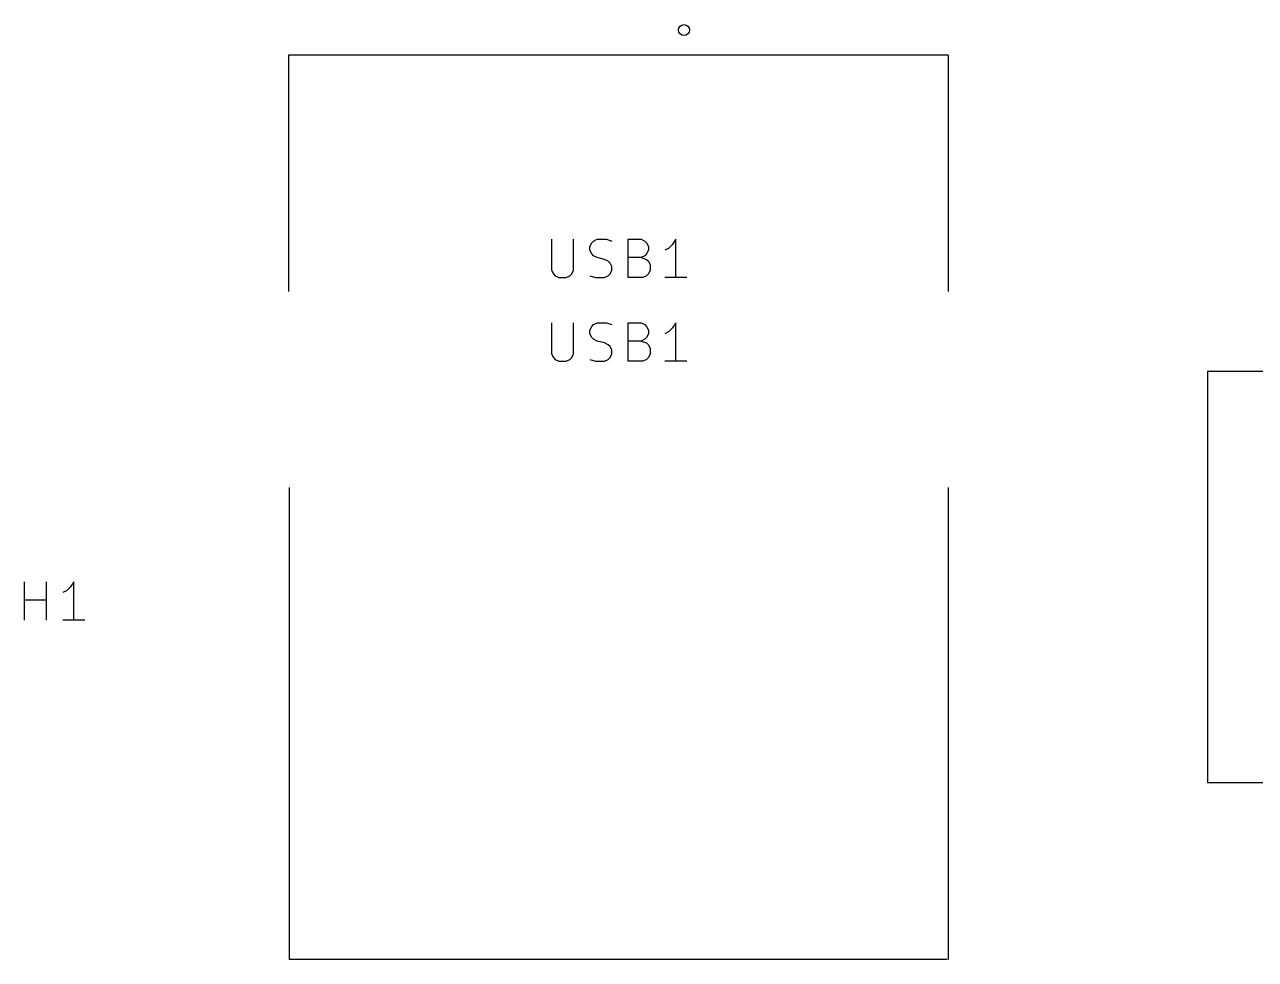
# Model space of a CAD drawing. Header units: millimetres. Extents: x 117.8 to 177.7, y -137.1 to -65.9.
# Drawn here: x 123.17 to 145.62, y -137.07 to -120.03 of the extents above; entities that cross this region are included whole.
import ezdxf

# ---------------------------------------------------------------- set-up
doc = ezdxf.new("R2010")
doc.units = ezdxf.units.MM
doc.layers.add('Component Marking Layer', color=9, linetype='CONTINUOUS', true_color=0xafafaf)
doc.layers.add('Top Silkscreen Layer', color=41, linetype='CONTINUOUS', true_color=0xf2eda1)

msp = doc.modelspace()

# ---------------------------------------------------------------- linework, layer by layer
at = {"layer": 'Component Marking Layer', "linetype": 'CONTINUOUS'}
for p, q in [((132.783333, -123.939733), (132.783333, -124.5064)), ((133.183333, -124.5064), (133.183333, -123.939733)), ((133.55, -123.973066), (133.616666, -123.939733)), ((133.616666, -123.939733), (133.783333, -123.939733)), ((133.783333, -123.939733), (133.883333, -123.973066)), ((134.183333, -124.639733), (134.183333, -123.939733)), ((134.183333, -123.939733), (134.416667, -123.939733)), ((134.416667, -123.939733), (134.483333, -123.973066)), ((135.05, -123.939733), (134.983333, -124.039733)), ((135.05, -124.639733), (135.05, -123.939733)), ((133.483333, -124.073066), (133.516666, -124.0064)), ((133.483333, -124.139733), (133.483333, -124.073066)), ((133.516666, -124.2064), (133.483333, -124.139733)), ((133.516666, -124.0064), (133.55, -123.973066)), ((134.483333, -123.973066), (134.516667, -124.0064)), ((134.516667, -124.0064), (134.55, -124.073066)), ((134.55, -124.139733), (134.516667, -124.2064)), ((134.55, -124.073066), (134.55, -124.139733)), ((134.916667, -124.1064), (134.85, -124.139733)), ((134.983333, -124.039733), (134.916667, -124.1064)), ((133.55, -124.239733), (133.516666, -124.2064)), ((133.616666, -124.273066), (133.55, -124.239733)), ((133.75, -124.3064), (133.616666, -124.273066)), ((133.816666, -124.339733), (133.75, -124.3064)), ((133.85, -124.373066), (133.816666, -124.339733)), ((133.883333, -124.439733), (133.85, -124.373066)), ((134.416667, -124.273066), (134.183333, -124.273066)), ((134.483333, -124.239733), (134.416667, -124.273066)), ((134.416667, -124.273066), (134.516667, -124.3064)), ((134.516667, -124.2064), (134.483333, -124.239733)), ((134.516667, -124.3064), (134.55, -124.339733)), ((134.55, -124.339733), (134.583333, -124.4064)), ((134.583333, -124.4064), (134.583333, -124.5064)), ((132.783333, -124.5064), (132.816667, -124.573066)), ((132.816667, -124.573066), (132.85, -124.6064)), ((132.85, -124.6064), (132.916667, -124.639733)), ((133.05, -124.639733), (133.116667, -124.6064)), ((133.116667, -124.6064), (133.15, -124.573066)), ((133.15, -124.573066), (133.183333, -124.5064)), ((133.483333, -124.6064), (133.583333, -124.639733)), ((133.75, -124.639733), (133.816666, -124.6064)), ((133.816666, -124.6064), (133.85, -124.573066)), ((133.85, -124.573066), (133.883333, -124.5064)), ((133.883333, -124.5064), (133.883333, -124.439733)), ((134.516667, -124.6064), (134.45, -124.639733)), ((134.55, -124.573066), (134.516667, -124.6064)), ((134.583333, -124.5064), (134.55, -124.573066)), ((132.916667, -124.639733), (133.05, -124.639733)), ((133.583333, -124.639733), (133.75, -124.639733)), ((134.45, -124.639733), (134.183333, -124.639733)), ((135.25, -124.639733), (134.85, -124.639733)), ((123.167668, -130.885964), (123.167668, -130.185964)), ((123.567668, -130.885964), (123.567668, -130.185964)), ((124.067668, -130.185964), (124.001001, -130.285964)), ((124.067668, -130.885964), (124.067668, -130.185964)), ((123.934335, -130.352631), (123.867668, -130.385964)), ((124.001001, -130.285964), (123.934335, -130.352631)), ((123.167668, -130.519297), (123.567668, -130.519297)), ((124.267668, -130.885964), (123.867668, -130.885964))]:
    msp.add_line(p, q, dxfattribs=at)
at = {"layer": 'Top Silkscreen Layer', "linetype": 'CONTINUOUS'}
for p, q in [((127.98, -120.585), (127.98, -124.895)), ((140.02, -120.585), (127.98, -120.585)), ((140.02, -120.585), (140.02, -124.895)), ((132.783333, -125.463639), (132.783333, -126.030306)), ((133.183333, -126.030306), (133.183333, -125.463639)), ((133.483333, -125.596972), (133.516666, -125.530306)), ((133.516666, -125.530306), (133.55, -125.496972)), ((133.55, -125.496972), (133.616666, -125.463639)), ((133.616666, -125.463639), (133.783333, -125.463639)), ((133.783333, -125.463639), (133.883333, -125.496972)), ((134.183333, -126.163639), (134.183333, -125.463639)), ((134.183333, -125.463639), (134.416667, -125.463639)), ((134.416667, -125.463639), (134.483333, -125.496972)), ((134.483333, -125.496972), (134.516667, -125.530306)), ((134.516667, -125.530306), (134.55, -125.596972)), ((135.05, -125.463639), (134.983333, -125.563639)), ((135.05, -126.163639), (135.05, -125.463639)), ((133.483333, -125.663639), (133.483333, -125.596972)), ((133.516666, -125.730306), (133.483333, -125.663639)), ((133.55, -125.763639), (133.516666, -125.730306)), ((134.516667, -125.730306), (134.483333, -125.763639)), ((134.55, -125.663639), (134.516667, -125.730306)), ((134.55, -125.596972), (134.55, -125.663639)), ((134.916667, -125.630306), (134.85, -125.663639)), ((134.983333, -125.563639), (134.916667, -125.630306)), ((133.616666, -125.796972), (133.55, -125.763639)), ((133.75, -125.830306), (133.616666, -125.796972)), ((133.816666, -125.863639), (133.75, -125.830306)), ((133.85, -125.896972), (133.816666, -125.863639)), ((133.883333, -125.963639), (133.85, -125.896972)), ((133.883333, -126.030306), (133.883333, -125.963639)), ((134.416667, -125.796972), (134.183333, -125.796972)), ((134.483333, -125.763639), (134.416667, -125.796972)), ((134.416667, -125.796972), (134.516667, -125.830306)), ((134.516667, -125.830306), (134.55, -125.863639)), ((134.55, -125.863639), (134.583333, -125.930306)), ((134.583333, -125.930306), (134.583333, -126.030306)), ((132.783333, -126.030306), (132.816667, -126.096972)), ((132.816667, -126.096972), (132.85, -126.130306)), ((132.85, -126.130306), (132.916667, -126.163639)), ((132.916667, -126.163639), (133.05, -126.163639)), ((133.05, -126.163639), (133.116667, -126.130306)), ((133.116667, -126.130306), (133.15, -126.096972)), ((133.15, -126.096972), (133.183333, -126.030306)), ((133.483333, -126.130306), (133.583333, -126.163639)), ((133.583333, -126.163639), (133.75, -126.163639)), ((133.75, -126.163639), (133.816666, -126.130306)), ((133.816666, -126.130306), (133.85, -126.096972)), ((133.85, -126.096972), (133.883333, -126.030306)), ((134.45, -126.163639), (134.183333, -126.163639)), ((134.516667, -126.130306), (134.45, -126.163639)), ((134.55, -126.096972), (134.516667, -126.130306)), ((134.583333, -126.030306), (134.55, -126.096972)), ((135.25, -126.163639), (134.85, -126.163639)), ((144.75, -126.35), (144.75, -133.85)), ((153.25, -126.35), (144.75, -126.35)), ((128, -137.075), (128, -128.465)), ((140.02, -128.465), (140.02, -137.075)), ((144.75, -133.85), (153.25, -133.85)), ((140, -137.075), (128, -137.075))]:
    msp.add_line(p, q, dxfattribs=at)
at = {"layer": 'Top Silkscreen Layer'}
msp.add_circle((135.2, -120.125), 0.1, dxfattribs=at)

doc.saveas('drawing.dxf')
